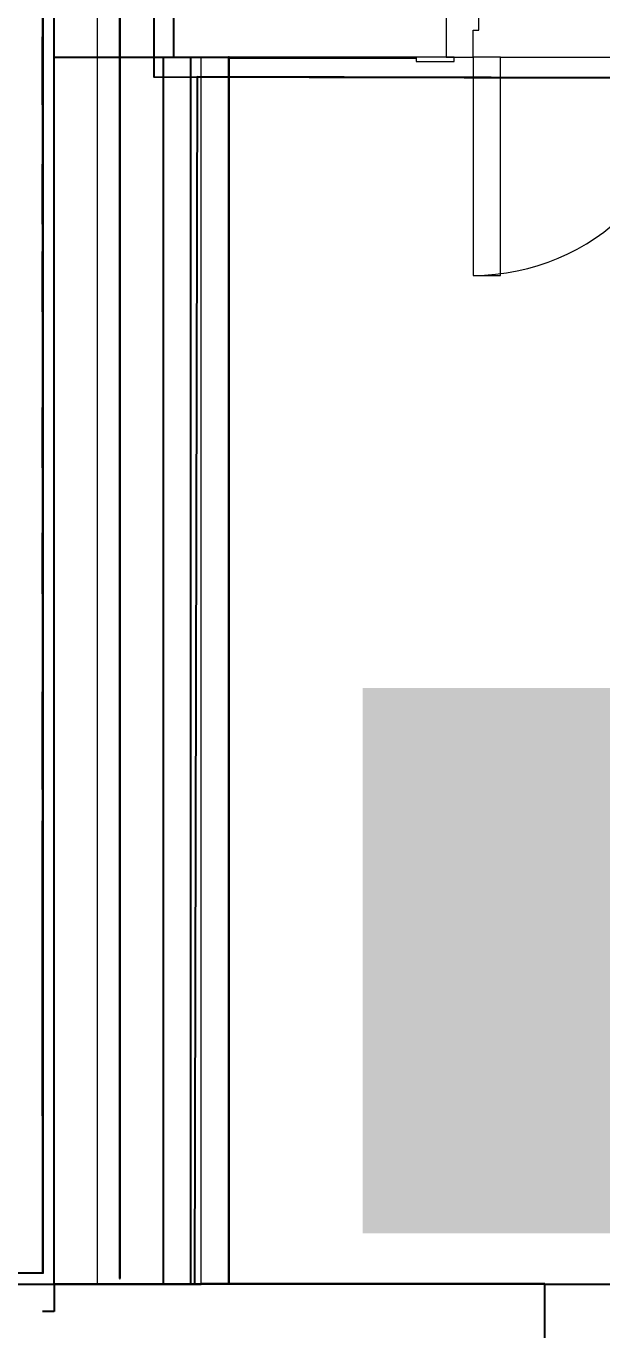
# Model space of a CAD drawing. Header units: millimetres. Extents: x 3914 to 443608, y -156176 to 78197.
# Drawn here: x 133336 to 134392, y -146046 to -143655 of the extents above; entities that cross this region are included whole.
import ezdxf

# ---------------------------------------------------------------- set-up
doc = ezdxf.new("R2010")
doc.units = ezdxf.units.MM
for name, color, linetype, lineweight in [('A-DOOR-1', 7, 'Continuous', 5), ('A-FLOR', 7, 'Continuous', 9), ('A-GENM-3', 7, 'Continuous', 5), ('Оси', 7, 'Continuous', 9)]:
    doc.layers.add(name, color=color, linetype=linetype, lineweight=lineweight)
doc.layers.add('A-DOOR-FRAM-1', color=7, linetype='Continuous', lineweight=5, true_color=0xc0c0c0)
doc.styles.add('СПДС', font='ГОСТ тип А.ttf', dxfattribs={"width": 0.9})

# ---------------------------------------------------------------- blocks, each defined once
blk = doc.blocks.new('Рисунок_горы - Рисунок_горы-31934381-Объем проектирования 1 этажа')
at = {"layer": 'A-GENM-3'}
for p, q in [((107109, 5509.4), (107109, 170.3)), ((107109, 1721.7), (107109, 2520.4)), ((107109, 2349.5), (107109, 2318.8)), ((107109, 1892.3), (107109, 1912.9)), ((107109, 1600.7), (107109, 1631.9)), ((107109, 1247.5), (107109, 1581.1)), ((107109, 1293.1), (107109, 1296.4)), ((107109, 950.1), (107109, 1139.3)), ((107109, 1139.3), (107109, 950.1)), ((107109, 1122.4), (107109, 1119.9)), ((107109, 1119.9), (107109, 756.7)), ((107109, 688.3), (107109, 1080.6)), ((107109, 988.4), (107109, 946.8)), ((107109, 928), (107109, 950.1)), ((107109, 950.1), (107109, 928)), ((107109, 800), (107109, 928)), ((107109, 928), (107109, 800)), ((107109, 756.7), (107109, 692.6)), ((107109, 692.6), (107109, 688.3))]:
    blk.add_line(p, q, dxfattribs=at)
for points in [[(107109, 2525.4), (107109, 2507.2), (107109, 2429.8), (107109, 2406.1)], [(107109, 2405.3), (107109, 2304), (107109, 2038.3), (107109, 1883.2)], [(107109, 2112.7), (107109, 2226), (107109, 2386), (107109, 2405.3)], [(107109, 2323.6), (107109, 2326.7), (107109, 2331), (107109, 2337.1)], [(107109, 2043.8), (107109, 2062.7), (107109, 2086.4), (107109, 2112.7)], [(107109, 1964.2), (107109, 1942.5), (107109, 1888.8), (107109, 1862.5)], [(107109, 1851.5), (107109, 1858.5), (107109, 1869.3), (107109, 1884.9)], [(107109, 1721.8), (107109, 1728.7), (107109, 1729.7), (107109, 1721.7)], [(107109, 1722), (107109, 1728.6), (107109, 1729.6), (107109, 1722)], [(107109, 1722), (107109, 1728.7), (107109, 1729.6), (107109, 1721.9)], [(107109, 1721.9), (107109, 1728.7), (107109, 1729.6), (107109, 1721.9)], [(107109, 1722.1), (107109, 1728.6), (107109, 1729.5), (107109, 1722.1)], [(107109, 1722.5), (107109, 1728.6), (107109, 1729.4), (107109, 1722.4)], [(107109, 1722.4), (107109, 1728.6), (107109, 1729.4), (107109, 1722.4)], [(107109, 1722.7), (107109, 1728.5), (107109, 1729.3), (107109, 1722.7)], [(107109, 1722.6), (107109, 1728.5), (107109, 1729.3), (107109, 1722.5)], [(107109, 1722.9), (107109, 1728.5), (107109, 1729.2), (107109, 1722.9)], [(107109, 1722.8), (107109, 1728.5), (107109, 1729.2), (107109, 1722.8)], [(107109, 1722.7), (107109, 1728.5), (107109, 1729.2), (107109, 1722.7)], [(107109, 1723.1), (107109, 1728.4), (107109, 1729.1), (107109, 1723.1)], [(107109, 1723), (107109, 1728.5), (107109, 1729.1), (107109, 1723)], [(107109, 1723.4), (107109, 1728.4), (107109, 1729), (107109, 1723.4)], [(107109, 1723.3), (107109, 1728.4), (107109, 1729), (107109, 1723.3)], [(107109, 1723.3), (107109, 1728.4), (107109, 1729), (107109, 1723.3)], [(107109, 1723.5), (107109, 1728.3), (107109, 1728.9), (107109, 1723.5)], [(107109, 1726.5), (107109, 1725.9), (107109, 1724.9), (107109, 1723.6)], [(107109, 1716.3), (107109, 1721.3), (107109, 1724.8), (107109, 1726.4)], [(107109, 1723.6), (107109, 1723.6), (107109, 1723.5), (107109, 1723.5)], [(107109, 1723.3), (107109, 1723.3), (107109, 1723.3), (107109, 1723.3)], [(107109, 1723.1), (107109, 1723.1), (107109, 1723.1), (107109, 1723.1)], [(107109, 1722.8), (107109, 1722.8), (107109, 1722.8), (107109, 1722.8)], [(107109, 1722.7), (107109, 1722.7), (107109, 1722.7), (107109, 1722.7)], [(107109, 1722.4), (107109, 1722.3), (107109, 1722.3), (107109, 1722.3)], [(107109, 1722.1), (107109, 1722.1), (107109, 1722.1), (107109, 1722.1)], [(107109, 1716.3), (107109, 1716.3), (107109, 1716.3), (107109, 1716.3)], [(107109, 1599.1), (107109, 1599.6), (107109, 1600.2), (107109, 1600.7)], [(107109, 1584.8), (107109, 1587.8), (107109, 1592.5), (107109, 1599.1)], [(107109, 1599.1), (107109, 1599.1), (107109, 1599.1), (107109, 1599.1)], [(107109, 1378.1), (107109, 1344.4), (107109, 1311.3), (107109, 1280.5)], [(107109, 1296.8), (107109, 1296.4), (107109, 1296), (107109, 1295.5)], [(107109, 1295.5), (107109, 1290.5), (107109, 1278.2), (107109, 1267.7)], [(107109, 1295.5), (107109, 1295.5), (107109, 1295.5), (107109, 1295.5)], [(107109, 1291.5), (107109, 1291.9), (107109, 1292.4), (107109, 1293.1)], [(107109, 1204.3), (107109, 1240.1), (107109, 1272.7), (107109, 1284.6)], [(107109, 1250.4), (107109, 1250.3), (107109, 1250.3), (107109, 1250.3)], [(107109, 1250.3), (107109, 1250.3), (107109, 1250.2), (107109, 1250.2)], [(107109, 1250.3), (107109, 1250.3), (107109, 1250.3), (107109, 1250.3)], [(107109, 1250.3), (107109, 1250.3), (107109, 1250.3), (107109, 1250.3)], [(107109, 1250.3), (107109, 1250.3), (107109, 1250.3), (107109, 1250.3)], [(107109, 1250.3), (107109, 1250.3), (107109, 1250.3), (107109, 1250.3)], [(107109, 1250.3), (107109, 1250.3), (107109, 1250.3), (107109, 1250.3)], [(107109, 1250.3), (107109, 1250.3), (107109, 1250.3), (107109, 1250.3)], [(107109, 1250.2), (107109, 1250.2), (107109, 1250.1), (107109, 1250.1)], [(107109, 1250.2), (107109, 1250.2), (107109, 1250.2), (107109, 1250.2)], [(107109, 1250.2), (107109, 1250.2), (107109, 1250.2), (107109, 1250.2)], [(107109, 1250.2), (107109, 1250.2), (107109, 1250.2), (107109, 1250.2)], [(107109, 1250.2), (107109, 1250.2), (107109, 1250.2), (107109, 1250.2)], [(107109, 1250.1), (107109, 1250.1), (107109, 1250), (107109, 1250)], [(107109, 1250.1), (107109, 1250.1), (107109, 1250.1), (107109, 1250.1)], [(107109, 1250.1), (107109, 1250.1), (107109, 1250.1), (107109, 1250.1)], [(107109, 1250.1), (107109, 1250.1), (107109, 1250.1), (107109, 1250.1)], [(107109, 1250.1), (107109, 1250.1), (107109, 1250.1), (107109, 1250.1)], [(107109, 1250.1), (107109, 1250.1), (107109, 1250.1), (107109, 1250.1)], [(107109, 1250.1), (107109, 1250.1), (107109, 1250.1), (107109, 1250.1)], [(107109, 1250.1), (107109, 1250.1), (107109, 1250.1), (107109, 1250.1)], [(107109, 1250), (107109, 1250), (107109, 1250), (107109, 1249.9)], [(107109, 1250), (107109, 1250), (107109, 1250), (107109, 1250)], [(107109, 1250), (107109, 1250), (107109, 1250), (107109, 1250)], [(107109, 1250), (107109, 1250), (107109, 1250), (107109, 1250)], [(107109, 1249.9), (107109, 1249.8), (107109, 1249.8), (107109, 1249.8)], [(107109, 1249.9), (107109, 1249.9), (107109, 1249.9), (107109, 1249.9)], [(107109, 1249.9), (107109, 1249.9), (107109, 1249.9), (107109, 1249.9)], [(107109, 1249.9), (107109, 1249.9), (107109, 1249.9), (107109, 1249.9)], [(107109, 1249.8), (107109, 1249.8), (107109, 1249.8), (107109, 1249.7)], [(107109, 1249.8), (107109, 1249.8), (107109, 1249.8), (107109, 1249.8)], [(107109, 1249.7), (107109, 1249.7), (107109, 1249.6), (107109, 1249.6)], [(107109, 1249.7), (107109, 1249.7), (107109, 1249.7), (107109, 1249.7)], [(107109, 1249.7), (107109, 1249.7), (107109, 1249.7), (107109, 1249.7)], [(107109, 1249.7), (107109, 1249.7), (107109, 1249.7), (107109, 1249.7)], [(107109, 1249.7), (107109, 1249.7), (107109, 1249.7), (107109, 1249.7)], [(107109, 1249.7), (107109, 1249.7), (107109, 1249.7), (107109, 1249.7)], [(107109, 1249.7), (107109, 1249.7), (107109, 1249.7), (107109, 1249.7)], [(107109, 1249.7), (107109, 1249.7), (107109, 1249.7), (107109, 1249.7)], [(107109, 1249.6), (107109, 1249.5), (107109, 1249.5), (107109, 1249.5)], [(107109, 1249.6), (107109, 1249.6), (107109, 1249.6), (107109, 1249.6)], [(107109, 1249.6), (107109, 1249.6), (107109, 1249.6), (107109, 1249.6)], [(107109, 1249.6), (107109, 1249.6), (107109, 1249.6), (107109, 1249.6)], [(107109, 1249.6), (107109, 1249.6), (107109, 1249.6), (107109, 1249.6)], [(107109, 1249.6), (107109, 1249.6), (107109, 1249.6), (107109, 1249.6)], [(107109, 1249.5), (107109, 1249.5), (107109, 1249.4), (107109, 1249.4)], [(107109, 1249.5), (107109, 1249.5), (107109, 1249.5), (107109, 1249.5)], [(107109, 1249.5), (107109, 1249.5), (107109, 1249.5), (107109, 1249.5)], [(107109, 1249.5), (107109, 1249.5), (107109, 1249.5), (107109, 1249.5)], [(107109, 1249.5), (107109, 1249.5), (107109, 1249.5), (107109, 1249.5)], [(107109, 1249.5), (107109, 1249.5), (107109, 1249.5), (107109, 1249.5)], [(107109, 1249.4), (107109, 1249.4), (107109, 1249.4), (107109, 1249.3)], [(107109, 1249.4), (107109, 1249.4), (107109, 1249.4), (107109, 1249.4)], [(107109, 1249.4), (107109, 1249.4), (107109, 1249.4), (107109, 1249.4)], [(107109, 1249.4), (107109, 1249.4), (107109, 1249.4), (107109, 1249.4)], [(107109, 1249.4), (107109, 1249.4), (107109, 1249.4), (107109, 1249.4)], [(107109, 1249.4), (107109, 1249.4), (107109, 1249.4), (107109, 1249.4)], [(107109, 1249.4), (107109, 1249.4), (107109, 1249.4), (107109, 1249.4)], [(107109, 1249.3), (107109, 1249.2), (107109, 1249.1), (107109, 1249.1)], [(107109, 1249.3), (107109, 1249.3), (107109, 1249.3), (107109, 1249.3)], [(107109, 1249.3), (107109, 1249.3), (107109, 1249.3), (107109, 1249.3)], [(107109, 1249.3), (107109, 1249.3), (107109, 1249.3), (107109, 1249.3)], [(107109, 1249.3), (107109, 1249.3), (107109, 1249.3), (107109, 1249.3)], [(107109, 1249.3), (107109, 1249.3), (107109, 1249.3), (107109, 1249.3)], [(107109, 1249.3), (107109, 1249.3), (107109, 1249.3), (107109, 1249.3)], [(107109, 1249.3), (107109, 1249.3), (107109, 1249.3), (107109, 1249.3)], [(107109, 1249.3), (107109, 1249.3), (107109, 1249.3), (107109, 1249.3)], [(107109, 1249.1), (107109, 1249), (107109, 1249), (107109, 1249)], [(107109, 1249.1), (107109, 1249.1), (107109, 1249.1), (107109, 1249.1)], [(107109, 1249.1), (107109, 1249.1), (107109, 1249.1), (107109, 1249.1)], [(107109, 1249), (107109, 1249), (107109, 1248.9), (107109, 1248.9)], [(107109, 1249), (107109, 1249), (107109, 1249), (107109, 1249)], [(107109, 1249), (107109, 1249), (107109, 1249), (107109, 1249)], [(107109, 1249), (107109, 1249), (107109, 1249), (107109, 1249)], [(107109, 1249), (107109, 1249), (107109, 1249), (107109, 1249)], [(107109, 1249), (107109, 1249), (107109, 1249), (107109, 1249)], [(107109, 1249), (107109, 1249), (107109, 1249), (107109, 1249)], [(107109, 1249), (107109, 1249), (107109, 1249), (107109, 1249)], [(107109, 1249), (107109, 1249), (107109, 1249), (107109, 1249)], [(107109, 1249), (107109, 1249), (107109, 1249), (107109, 1249)], [(107109, 1248.9), (107109, 1248.8), (107109, 1248.8), (107109, 1248.8)], [(107109, 1248.9), (107109, 1248.9), (107109, 1248.9), (107109, 1248.9)], [(107109, 1248.9), (107109, 1248.9), (107109, 1248.9), (107109, 1248.9)], [(107109, 1248.9), (107109, 1248.9), (107109, 1248.9), (107109, 1248.9)], [(107109, 1248.9), (107109, 1248.9), (107109, 1248.9), (107109, 1248.9)], [(107109, 1248.9), (107109, 1248.9), (107109, 1248.9), (107109, 1248.9)], [(107109, 1248.9), (107109, 1248.9), (107109, 1248.9), (107109, 1248.9)], [(107109, 1248.8), (107109, 1248.7), (107109, 1248.7), (107109, 1248.7)], [(107109, 1248.8), (107109, 1248.8), (107109, 1248.8), (107109, 1248.8)], [(107109, 1248.8), (107109, 1248.8), (107109, 1248.8), (107109, 1248.8)], [(107109, 1248.8), (107109, 1248.8), (107109, 1248.8), (107109, 1248.8)], [(107109, 1248.8), (107109, 1248.8), (107109, 1248.8), (107109, 1248.8)], [(107109, 1248.8), (107109, 1248.8), (107109, 1248.8), (107109, 1248.8)], [(107109, 1248.8), (107109, 1248.8), (107109, 1248.8), (107109, 1248.8)], [(107109, 1248.8), (107109, 1248.8), (107109, 1248.8), (107109, 1248.8)], [(107109, 1248.7), (107109, 1248.7), (107109, 1248.6), (107109, 1248.6)], [(107109, 1248.7), (107109, 1248.7), (107109, 1248.7), (107109, 1248.7)], [(107109, 1248.7), (107109, 1248.7), (107109, 1248.7), (107109, 1248.7)], [(107109, 1248.7), (107109, 1248.7), (107109, 1248.7), (107109, 1248.7)], [(107109, 1248.7), (107109, 1248.7), (107109, 1248.7), (107109, 1248.7)], [(107109, 1248.7), (107109, 1248.7), (107109, 1248.7), (107109, 1248.7)], [(107109, 1248.7), (107109, 1248.7), (107109, 1248.7), (107109, 1248.7)], [(107109, 1248.7), (107109, 1248.7), (107109, 1248.7), (107109, 1248.7)], [(107109, 1248.7), (107109, 1248.7), (107109, 1248.7), (107109, 1248.7)], [(107109, 1248.6), (107109, 1248.6), (107109, 1248.6), (107109, 1248.5)], [(107109, 1248.6), (107109, 1248.6), (107109, 1248.6), (107109, 1248.6)], [(107109, 1248.6), (107109, 1248.6), (107109, 1248.6), (107109, 1248.6)], [(107109, 1248.6), (107109, 1248.6), (107109, 1248.6), (107109, 1248.6)], [(107109, 1248.6), (107109, 1248.6), (107109, 1248.6), (107109, 1248.6)], [(107109, 1248.6), (107109, 1248.6), (107109, 1248.6), (107109, 1248.6)], [(107109, 1248.5), (107109, 1248.5), (107109, 1248.5), (107109, 1248.5)], [(107109, 1248.5), (107109, 1248.5), (107109, 1248.5), (107109, 1248.5)], [(107109, 1248.5), (107109, 1248.5), (107109, 1248.5), (107109, 1248.5)], [(107109, 1248.5), (107109, 1248.5), (107109, 1248.5), (107109, 1248.5)], [(107109, 1248.5), (107109, 1248.5), (107109, 1248.5), (107109, 1248.5)], [(107109, 1248.5), (107109, 1248.5), (107109, 1248.5), (107109, 1248.5)], [(107109, 1248.5), (107109, 1248.5), (107109, 1248.5), (107109, 1248.5)], [(107109, 1248.5), (107109, 1248.5), (107109, 1248.5), (107109, 1248.5)], [(107109, 1248.5), (107109, 1248.5), (107109, 1248.5), (107109, 1248.5)], [(107109, 1248.5), (107109, 1248.5), (107109, 1248.5), (107109, 1248.5)], [(107109, 1248.5), (107109, 1248.5), (107109, 1248.5), (107109, 1248.5)], [(107109, 1248.5), (107109, 1248.5), (107109, 1248.4), (107109, 1248.4)], [(107109, 1248.4), (107109, 1248.4), (107109, 1248.4), (107109, 1248.4)], [(107109, 1248.4), (107109, 1248.4), (107109, 1248.4), (107109, 1248.4)], [(107109, 1248.4), (107109, 1248.4), (107109, 1248.4), (107109, 1248.4)], [(107109, 1248.4), (107109, 1248.4), (107109, 1248.4), (107109, 1248.4)], [(107109, 1248.4), (107109, 1248.4), (107109, 1248.4), (107109, 1248.4)], [(107109, 1248.4), (107109, 1248.4), (107109, 1248.4), (107109, 1248.4)], [(107109, 1248.4), (107109, 1248.4), (107109, 1248.4), (107109, 1248.4)], [(107109, 1248.4), (107109, 1248.4), (107109, 1248.4), (107109, 1248.4)], [(107109, 1248.4), (107109, 1248.4), (107109, 1248.4), (107109, 1248.4)], [(107109, 1248.4), (107109, 1248.4), (107109, 1248.4), (107109, 1248.4)], [(107109, 1248.4), (107109, 1248.4), (107109, 1248.4), (107109, 1248.4)], [(107109, 1248.4), (107109, 1248.4), (107109, 1248.4), (107109, 1248.4)], [(107109, 1248.4), (107109, 1248.4), (107109, 1248.4), (107109, 1248.4)], [(107109, 1248.4), (107109, 1248.3), (107109, 1248.3), (107109, 1248.3)], [(107109, 1248.3), (107109, 1248.3), (107109, 1248.3), (107109, 1248.3)], [(107109, 1248.3), (107109, 1248.3), (107109, 1248.3), (107109, 1248.3)], [(107109, 1248.3), (107109, 1248.3), (107109, 1248.3), (107109, 1248.3)], [(107109, 1248.3), (107109, 1248.3), (107109, 1248.3), (107109, 1248.3)], [(107109, 1248.3), (107109, 1248.3), (107109, 1248.3), (107109, 1248.3)], [(107109, 1248.3), (107109, 1248.3), (107109, 1248.3), (107109, 1248.3)], [(107109, 1248.3), (107109, 1248.3), (107109, 1248.3), (107109, 1248.3)], [(107109, 1248.3), (107109, 1248.3), (107109, 1248.3), (107109, 1248.3)], [(107109, 1248.3), (107109, 1248.3), (107109, 1248.3), (107109, 1248.3)], [(107109, 1248.3), (107109, 1248.3), (107109, 1248.3), (107109, 1248.3)], [(107109, 1248.3), (107109, 1248.3), (107109, 1248.3), (107109, 1248.3)], [(107109, 1248.3), (107109, 1248.3), (107109, 1248.3), (107109, 1248.3)], [(107109, 1248.3), (107109, 1248.3), (107109, 1248.3), (107109, 1248.2)], [(107109, 1248.2), (107109, 1248.2), (107109, 1248.2), (107109, 1248.2)], [(107109, 1248.2), (107109, 1248.2), (107109, 1248.2), (107109, 1248.2)], [(107109, 1248.2), (107109, 1248.2), (107109, 1248.2), (107109, 1248.2)], [(107109, 1248.2), (107109, 1248.2), (107109, 1248.2), (107109, 1248.2)], [(107109, 1248.2), (107109, 1248.2), (107109, 1248.2), (107109, 1248.2)], [(107109, 1248.2), (107109, 1248.2), (107109, 1248.2), (107109, 1248.2)], [(107109, 1248.2), (107109, 1248.2), (107109, 1248.2), (107109, 1248.2)], [(107109, 1248.2), (107109, 1248.2), (107109, 1248.2), (107109, 1248.2)], [(107109, 1248.2), (107109, 1248.2), (107109, 1248.2), (107109, 1248.2)], [(107109, 1248.2), (107109, 1248.1), (107109, 1248.1), (107109, 1248)], [(107109, 1248), (107109, 1248), (107109, 1248), (107109, 1248)], [(107109, 1248), (107109, 1248), (107109, 1248), (107109, 1248)], [(107109, 1248), (107109, 1248), (107109, 1248), (107109, 1248)], [(107109, 1248), (107109, 1248), (107109, 1248), (107109, 1248)], [(107109, 1248), (107109, 1248), (107109, 1248), (107109, 1248)], [(107109, 1248), (107109, 1248), (107109, 1248), (107109, 1248)], [(107109, 1248), (107109, 1248), (107109, 1248), (107109, 1248)], [(107109, 1248), (107109, 1247.9), (107109, 1247.9), (107109, 1247.9)], [(107109, 1247.9), (107109, 1247.9), (107109, 1247.9), (107109, 1247.9)], [(107109, 1247.9), (107109, 1247.9), (107109, 1247.9), (107109, 1247.9)], [(107109, 1247.9), (107109, 1247.9), (107109, 1247.9), (107109, 1247.9)], [(107109, 1247.9), (107109, 1247.9), (107109, 1247.9), (107109, 1247.9)], [(107109, 1247.9), (107109, 1247.9), (107109, 1247.9), (107109, 1247.9)], [(107109, 1247.9), (107109, 1247.8), (107109, 1247.8), (107109, 1247.8)], [(107109, 1247.8), (107109, 1247.8), (107109, 1247.8), (107109, 1247.8)], [(107109, 1247.8), (107109, 1247.8), (107109, 1247.8), (107109, 1247.8)], [(107109, 1247.8), (107109, 1247.8), (107109, 1247.8), (107109, 1247.8)], [(107109, 1247.8), (107109, 1247.8), (107109, 1247.8), (107109, 1247.8)], [(107109, 1247.8), (107109, 1247.8), (107109, 1247.8), (107109, 1247.8)], [(107109, 1247.8), (107109, 1247.8), (107109, 1247.8), (107109, 1247.8)], [(107109, 1247.8), (107109, 1247.8), (107109, 1247.8), (107109, 1247.8)], [(107109, 1247.8), (107109, 1247.7), (107109, 1247.7), (107109, 1247.7)], [(107109, 1247.7), (107109, 1247.7), (107109, 1247.7), (107109, 1247.7)], [(107109, 1247.7), (107109, 1247.7), (107109, 1247.7), (107109, 1247.7)], [(107109, 1247.7), (107109, 1247.7), (107109, 1247.7), (107109, 1247.7)], [(107109, 1247.7), (107109, 1247.7), (107109, 1247.6), (107109, 1247.6)], [(107109, 1247.6), (107109, 1247.6), (107109, 1247.6), (107109, 1247.6)], [(107109, 1247.6), (107109, 1247.6), (107109, 1247.6), (107109, 1247.6)], [(107109, 1247.6), (107109, 1247.6), (107109, 1247.6), (107109, 1247.6)], [(107109, 1247.6), (107109, 1247.6), (107109, 1247.6), (107109, 1247.6)], [(107109, 1247.6), (107109, 1247.6), (107109, 1247.6), (107109, 1247.6)], [(107109, 1247.6), (107109, 1247.6), (107109, 1247.6), (107109, 1247.6)], [(107109, 1247.6), (107109, 1247.6), (107109, 1247.6), (107109, 1247.6)], [(107109, 1247.6), (107109, 1247.6), (107109, 1247.6), (107109, 1247.6)], [(107109, 1247.6), (107109, 1247.6), (107109, 1247.6), (107109, 1247.6)], [(107109, 1247.6), (107109, 1247.6), (107109, 1247.5), (107109, 1247.5)], [(107109, 1204.2), (107109, 1204.2), (107109, 1204.2), (107109, 1204.3)], [(107109, 1086.2), (107109, 1105.3), (107109, 1157.5), (107109, 1204.2)], [(107109, 1150.9), (107109, 1139), (107109, 1112.9), (107109, 1089.8)], [(107109, 1141.3), (107109, 1141.5), (107109, 1141.7), (107109, 1141.9)], [(107109, 1139.6), (107109, 1140.2), (107109, 1141.1), (107109, 1141.9)], [(107109, 949.5), (107109, 970.9), (107109, 1112.8), (107109, 1134.2)], [(107109, 1117.4), (107109, 1118.1), (107109, 1119.6), (107109, 1122.4)], [(107109, 1120.4), (107109, 1119.6), (107109, 1118.7), (107109, 1117.9)], [(107109, 1086.1), (107109, 1086.2), (107109, 1086.2), (107109, 1086.2)], [(107109, 1086.1), (107109, 1086.1), (107109, 1086.1), (107109, 1086.1)], [(107109, 1086), (107109, 1086), (107109, 1086.1), (107109, 1086.1)], [(107109, 1085.5), (107109, 1085.7), (107109, 1085.9), (107109, 1086)], [(107109, 1085.5), (107109, 1085.5), (107109, 1085.5), (107109, 1085.5)], [(107109, 1085.4), (107109, 1085.4), (107109, 1085.5), (107109, 1085.5)], [(107109, 1085.3), (107109, 1085.3), (107109, 1085.4), (107109, 1085.4)], [(107109, 1085.2), (107109, 1085.2), (107109, 1085.3), (107109, 1085.3)], [(107109, 1085.1), (107109, 1085.1), (107109, 1085.2), (107109, 1085.2)], [(107109, 1085.1), (107109, 1085.1), (107109, 1085.1), (107109, 1085.1)], [(107109, 1085), (107109, 1085.1), (107109, 1085.1), (107109, 1085.1)], [(107109, 1085), (107109, 1085), (107109, 1085), (107109, 1085)], [(107109, 1084.9), (107109, 1085), (107109, 1085), (107109, 1085)], [(107109, 1084.9), (107109, 1084.9), (107109, 1084.9), (107109, 1084.9)], [(107109, 1084.9), (107109, 1084.9), (107109, 1084.9), (107109, 1084.9)], [(107109, 1084.8), (107109, 1084.8), (107109, 1084.9), (107109, 1084.9)], [(107109, 1084.8), (107109, 1084.8), (107109, 1084.8), (107109, 1084.8)], [(107109, 1084.7), (107109, 1084.8), (107109, 1084.8), (107109, 1084.8)], [(107109, 1084.7), (107109, 1084.7), (107109, 1084.7), (107109, 1084.7)], [(107109, 1084.7), (107109, 1084.7), (107109, 1084.7), (107109, 1084.7)], [(107109, 1084.6), (107109, 1084.6), (107109, 1084.7), (107109, 1084.7)], [(107109, 1084.6), (107109, 1084.6), (107109, 1084.6), (107109, 1084.6)], [(107109, 1084.6), (107109, 1084.6), (107109, 1084.6), (107109, 1084.6)], [(107109, 1084.5), (107109, 1084.5), (107109, 1084.5), (107109, 1084.6)], [(107109, 1084.5), (107109, 1084.5), (107109, 1084.5), (107109, 1084.5)], [(107109, 1084.5), (107109, 1084.5), (107109, 1084.5), (107109, 1084.5)], [(107109, 1084.4), (107109, 1084.4), (107109, 1084.4), (107109, 1084.5)], [(107109, 1084.3), (107109, 1084.4), (107109, 1084.4), (107109, 1084.4)], [(107109, 1084.3), (107109, 1075.8), (107109, 1065.4), (107109, 1052.7)], [(107109, 1084.3), (107109, 1084.3), (107109, 1084.3), (107109, 1084.3)], [(107109, 1084.2), (107109, 1084.2), (107109, 1084.2), (107109, 1084.3)], [(107109, 1084.1), (107109, 1084.1), (107109, 1084.2), (107109, 1084.2)], [(107109, 1084.1), (107109, 1084.1), (107109, 1084.1), (107109, 1084.1)], [(107109, 1084.1), (107109, 1084.1), (107109, 1084.1), (107109, 1084.1)], [(107109, 1084), (107109, 1084), (107109, 1084), (107109, 1084.1)], [(107109, 1084), (107109, 1084), (107109, 1084), (107109, 1084)], [(107109, 1083.9), (107109, 1084), (107109, 1084), (107109, 1084)], [(107109, 1083.9), (107109, 1083.9), (107109, 1083.9), (107109, 1083.9)], [(107109, 1083.9), (107109, 1083.9), (107109, 1083.9), (107109, 1083.9)], [(107109, 1083.8), (107109, 1083.9), (107109, 1083.9), (107109, 1083.9)], [(107109, 1083.8), (107109, 1083.8), (107109, 1083.8), (107109, 1083.8)], [(107109, 1083.8), (107109, 1083.8), (107109, 1083.8), (107109, 1083.8)], [(107109, 1083.8), (107109, 1083.8), (107109, 1083.8), (107109, 1083.8)], [(107109, 1083.7), (107109, 1083.7), (107109, 1083.7), (107109, 1083.8)], [(107109, 1083.7), (107109, 1083.7), (107109, 1083.7), (107109, 1083.7)], [(107109, 1083.6), (107109, 1083.7), (107109, 1083.7), (107109, 1083.7)], [(107109, 1083.5), (107109, 1083.6), (107109, 1083.6), (107109, 1083.6)], [(107109, 1083.5), (107109, 1083.5), (107109, 1083.5), (107109, 1083.5)], [(107109, 1083.2), (107109, 1083.3), (107109, 1083.4), (107109, 1083.5)], [(107109, 1083.2), (107109, 1083.2), (107109, 1083.2), (107109, 1083.2)], [(107109, 1083.1), (107109, 1083.1), (107109, 1083.1), (107109, 1083.2)], [(107109, 1083), (107109, 1083), (107109, 1083.1), (107109, 1083.1)], [(107109, 1082.4), (107109, 1082.6), (107109, 1082.8), (107109, 1083)], [(107109, 1082.2), (107109, 1082.3), (107109, 1082.3), (107109, 1082.4)], [(107109, 1081.9), (107109, 1082), (107109, 1082.1), (107109, 1082.2)], [(107109, 1081.9), (107109, 1081.9), (107109, 1081.9), (107109, 1081.9)], [(107109, 1081.8), (107109, 1081.8), (107109, 1081.9), (107109, 1081.9)], [(107109, 1081.8), (107109, 1081.8), (107109, 1081.8), (107109, 1081.8)], [(107109, 1081.5), (107109, 1081.6), (107109, 1081.7), (107109, 1081.8)], [(107109, 1081.4), (107109, 1081.5), (107109, 1081.5), (107109, 1081.5)], [(107109, 1081.4), (107109, 1081.4), (107109, 1081.4), (107109, 1081.4)], [(107109, 1081.4), (107109, 1081.4), (107109, 1081.4), (107109, 1081.4)], [(107109, 1081.3), (107109, 1081.3), (107109, 1081.4), (107109, 1081.4)], [(107109, 1081.1), (107109, 1081.2), (107109, 1081.3), (107109, 1081.3)], [(107109, 1080.9), (107109, 1081), (107109, 1081), (107109, 1081.1)], [(107109, 1080.9), (107109, 1080.9), (107109, 1080.9), (107109, 1080.9)], [(107109, 1080.7), (107109, 1080.8), (107109, 1080.8), (107109, 1080.9)], [(107109, 1080.6), (107109, 1080.7), (107109, 1080.7), (107109, 1080.7)], [(107109, 1080.6), (107109, 1080.6), (107109, 1080.6), (107109, 1080.6)], [(107109, 1052.7), (107109, 1035.5), (107109, 1014.2), (107109, 988.4)], [(107109, 800), (107109, 789.3), (107109, 658.8), (107109, 644.1)], [(107109, 792), (107109, 795.1), (107109, 797.8), (107109, 800)], [(107109, 170), (107109, 231.7), (107109, 577.9), (107109, 644.1)]]:
    blk.add_open_spline(points, degree=3, dxfattribs=at)
for points, knots in [([(107109, 2444.2), (107109, 2444.2), (107109, 2462.1), (107109, 2503.1), (107109, 2519)], [0.7142857, 0.7142857, 0.7142857, 0.7142857, 0.7142857, 0.9395401, 0.9395401, 0.9395401, 0.9395401]), ([(107109, 2510.3), (107109, 2510.3), (107109, 2483), (107109, 2428.7), (107109, 2405.3)], [0.798561151, 0.798561151, 0.798561151, 0.798561151, 0.798561161, 0.805755396, 0.805755396, 0.805755396, 0.805755396]), ([(107109, 2337.1), (107109, 2337.1), (107109, 2349.8), (107109, 2431.6), (107109, 2444.2)], [0.5714286, 0.5714286, 0.5714286, 0.5714286, 0.5714286, 0.7142857, 0.7142857, 0.7142857, 0.7142857]), ([(107109, 2406.1), (107109, 2406.1), (107109, 2384.7), (107109, 2362.5), (107109, 2351.9)], [0.1428571, 0.1428571, 0.1428571, 0.1428571, 0.1428572, 0.2747178, 0.2747178, 0.2747178, 0.2747178]), ([(107109, 2405.3), (107109, 2405.3), (107109, 2381.5), (107109, 2144.3), (107109, 2043.8)], [0.805755396, 0.805755396, 0.805755396, 0.805755396, 0.805755406, 0.811968093, 0.811968093, 0.811968093, 0.811968093]), ([(107109, 1912.9), (107109, 1912.9), (107109, 1923.9), (107109, 1935.8), (107109, 1945.4)], [0.75, 0.75, 0.75, 0.75, 0.75, 0.8537105, 0.8537105, 0.8537105, 0.8537105]), ([(107109, 1884.9), (107109, 1884.9), (107109, 1885.4), (107109, 1885.8), (107109, 1886.2)], [0.5, 0.5, 0.5, 0.5, 0.50000001, 0.50706278, 0.50706278, 0.50706278, 0.50706278]), ([(107109, 1883.2), (107109, 1883.2), (107109, 1772), (107109, 1712.3), (107109, 1580.9)], [0.05882353, 0.05882353, 0.05882353, 0.05882353, 0.05882354, 0.11764706, 0.11764706, 0.11764706, 0.11764706]), ([(107109, 1862.5), (107109, 1862.5), (107109, 1861.9), (107109, 1861.5), (107109, 1861)], [0.125, 0.125, 0.125, 0.125, 0.12500001, 0.130504655, 0.130504655, 0.130504655, 0.130504655]), ([(107109, 1684.9), (107109, 1684.9), (107109, 1697.8), (107109, 1708.8), (107109, 1716.3)], [0.76119403, 0.76119403, 0.76119403, 0.76119403, 0.76119404, 0.767121005, 0.767121005, 0.767121005, 0.767121005]), ([(107109, 1640.8), (107109, 1640.8), (107109, 1660.5), (107109, 1675.7), (107109, 1684.9)], [0.74626866, 0.74626866, 0.74626866, 0.74626866, 0.74626867, 0.76119403, 0.76119403, 0.76119403, 0.76119403]), ([(107109, 1631.9), (107109, 1631.9), (107109, 1634.7), (107109, 1638.3), (107109, 1640.8)], [0.73134328, 0.73134328, 0.73134328, 0.73134328, 0.73134329, 0.74626866, 0.74626866, 0.74626866, 0.74626866]), ([(107109, 1580.9), (107109, 1580.9), (107109, 1528.6), (107109, 1484.2), (107109, 1440.4)], [0.11764706, 0.11764706, 0.11764706, 0.11764706, 0.11764707, 0.17647059, 0.17647059, 0.17647059, 0.17647059]), ([(107109, 1440.4), (107109, 1440.4), (107109, 1388), (107109, 1350.4), (107109, 1277.3)], [0.17647059, 0.17647059, 0.17647059, 0.17647059, 0.1764706, 0.23529412, 0.23529412, 0.23529412, 0.23529412]), ([(107109, 1280.5), (107109, 1280.5), (107109, 1311.3), (107109, 1344.4), (107109, 1378.1)], [0.52941176, 0.52941176, 0.52941176, 0.52941176, 0.52941177, 0.55016053, 0.55016053, 0.55016053, 0.55016053]), ([(107109, 1296.4), (107109, 1296.4), (107109, 1296.6), (107109, 1296.8), (107109, 1296.9)], [0.6567164179, 0.6567164179, 0.6567164179, 0.6567164179, 0.6567164279, 0.6571891887, 0.6571891887, 0.6571891887, 0.6571891887]), ([(107109, 1284.6), (107109, 1284.6), (107109, 1286.9), (107109, 1288.1), (107109, 1288.9)], [0.626865672, 0.626865672, 0.626865672, 0.626865672, 0.626865682, 0.631675383, 0.631675383, 0.631675383, 0.631675383]), ([(107109, 1141.9), (107109, 1141.9), (107109, 1191.5), (107109, 1233.3), (107109, 1280.5)], [0.47058824, 0.47058824, 0.47058824, 0.47058824, 0.47058825, 0.52941176, 0.52941176, 0.52941176, 0.52941176]), ([(107109, 1280.5), (107109, 1280.5), (107109, 1233.3), (107109, 1191.5), (107109, 1141.9)], [0.856115108, 0.856115108, 0.856115108, 0.856115108, 0.856115118, 0.863309353, 0.863309353, 0.863309353, 0.863309353]), ([(107109, 1277.3), (107109, 1277.3), (107109, 1224.5), (107109, 1174), (107109, 1122.4)], [0.23529412, 0.23529412, 0.23529412, 0.23529412, 0.23529413, 0.29411765, 0.29411765, 0.29411765, 0.29411765]), ([(107109, 1267.7), (107109, 1267.7), (107109, 1262.2), (107109, 1255), (107109, 1250.4)], [0.67164179, 0.67164179, 0.67164179, 0.67164179, 0.6716418, 0.68368998, 0.68368998, 0.68368998, 0.68368998]), ([(107109, 1136.5), (107109, 1136.5), (107109, 1144.2), (107109, 1149.5), (107109, 1152.9)], [0.4, 0.4, 0.4, 0.4, 0.40000001, 0.42984539, 0.42984539, 0.42984539, 0.42984539]), ([(107109, 1141.9), (107109, 1141.9), (107109, 1136.4), (107109, 1133.6), (107109, 1127.2)], [0.52238806, 0.52238806, 0.52238806, 0.52238806, 0.52238807, 0.53731343, 0.53731343, 0.53731343, 0.53731343]), ([(107109, 1141.9), (107109, 1141.9), (107109, 1141), (107109, 1139.9), (107109, 1139.4)], [0.863309353, 0.863309353, 0.863309353, 0.863309353, 0.863309363, 0.869851372, 0.869851372, 0.869851372, 0.869851372]), ([(107109, 1127.2), (107109, 1127.2), (107109, 1128.3), (107109, 1129.3), (107109, 1130.3)], [0.41176471, 0.41176471, 0.41176471, 0.41176471, 0.41176472, 0.42207081, 0.42207081, 0.42207081, 0.42207081]), ([(107109, 1127.2), (107109, 1127.2), (107109, 1125.1), (107109, 1123.2), (107109, 1121.9)], [0.53731343, 0.53731343, 0.53731343, 0.53731343, 0.53731344, 0.54781179, 0.54781179, 0.54781179, 0.54781179]), ([(107109, 1122.4), (107109, 1122.4), (107109, 1120.8), (107109, 1119.6), (107109, 1118.7)], [0.294117647, 0.294117647, 0.294117647, 0.294117647, 0.294117657, 0.303963262, 0.303963262, 0.303963262, 0.303963262]), ([(107109, 644.1), (107109, 644.1), (107109, 658.8), (107109, 789.3), (107109, 800)], [0.44776119, 0.44776119, 0.44776119, 0.44776119, 0.4477612, 0.46268657, 0.46268657, 0.46268657, 0.46268657]), ([(107109, 800), (107109, 800), (107109, 797.8), (107109, 795.1), (107109, 792)], [0.8920863309, 0.8920863309, 0.8920863309, 0.8920863309, 0.8920863409, 0.8929568714, 0.8929568714, 0.8929568714, 0.8929568714]), ([(107109, 644.1), (107109, 644.1), (107109, 577.9), (107109, 231.8), (107109, 170)], [0.05555556, 0.05555556, 0.05555556, 0.05555556, 0.05555557, 0.10826211, 0.10826211, 0.10826211, 0.10826211])]:
    blk.add_open_spline(points, degree=3, knots=knots, dxfattribs=at)
blk = doc.blocks.new('110_Дверь_СКБ_2Ст - Д-2а_п_ Из коридора на лестницу-32239107-Объем проектирования 1 этажа')
at = {"layer": 'A-DOOR-1'}
for p, q in [((-637.5, 940), (-637.5, 40)), ((-587.5, 940), (-637.5, 940)), ((-587.5, 40), (-587.5, 940)), ((662.5, 440), (612.5, 440)), ((612.5, 440), (612.5, 40)), ((662.5, 40), (662.5, 440)), ((-637.5, 40), (-587.5, 40)), ((612.5, 40), (662.5, 40))]:
    blk.add_line(p, q, dxfattribs=at)
for centre, radius, start, end in [((-637.5, 40), 900, 0, 90), ((662.5, 40), 400, 90, 180)]:
    blk.add_arc(centre, radius, start, end, dxfattribs=at)
at = {"layer": 'A-DOOR-FRAM-1'}
for p, q in [((-672.5, 48), (-742.5, 48)), ((-742.5, 48), (-742.5, 40)), ((-672.5, 40), (-672.5, 48)), ((767.5, 48), (697.5, 48)), ((697.5, 48), (697.5, 40)), ((767.5, 40), (767.5, 48)), ((-742.5, 40), (-672.5, 40)), ((-637.5, 40), (-687.5, 40)), ((-687.5, 40), (-687.5, -40)), ((-637.5, -10), (-637.5, 40)), ((662.5, 40), (662.5, -10)), ((712.5, 40), (662.5, 40)), ((697.5, 40), (767.5, 40)), ((712.5, -40), (712.5, 40)), ((-627.5, -10), (-637.5, -10)), ((-627.5, -40), (-627.5, -10)), ((662.5, -10), (652.5, -10)), ((652.5, -10), (652.5, -40)), ((-672.5, -40), (-742.5, -40)), ((-742.5, -40), (-742.5, -48)), ((-672.5, -39), (-687.5, -39)), ((-687.5, -39), (-687.5, -40)), ((-687.5, -40), (-627.5, -40)), ((-687.5, -40), (-672.5, -40)), ((-672.5, -40), (-672.5, -39)), ((-672.5, -48), (-672.5, -40)), ((652.5, -40), (712.5, -40)), ((712.5, -39), (697.5, -39)), ((697.5, -39), (697.5, -40)), ((697.5, -40), (712.5, -40)), ((767.5, -40), (697.5, -40)), ((697.5, -40), (697.5, -48)), ((712.5, -40), (712.5, -39)), ((767.5, -48), (767.5, -40)), ((-742.5, -48), (-672.5, -48)), ((697.5, -48), (767.5, -48))]:
    blk.add_line(p, q, dxfattribs=at)

msp = doc.modelspace()

# ---------------------------------------------------------------- linework, layer by layer
for p, q in [((133387, -145962.7), (133387, -135512.7)), ((133607, -143712.7), (133607, -135512.7)), ((133507, -135722.7), (133507, -145952.2)), ((133508, -145952.2), (133508, -135722.7)), ((133366, -143544.6), (133366, -143799.9)), ((133367, -143673.6), (133366, -143673.6)), ((133367, -143674.2), (133366, -143674.2)), ((133366, -143675.1), (133367, -143675.1)), ((133387, -143712.7), (133707, -143712.7)), ((133587, -143712.7), (133587, -145962.7)), ((133637, -143712.7), (133637, -145962.7)), ((133708, -143712.7), (133707, -143712.7)), ((133707, -143712.7), (133707, -145961.7)), ((133708, -143712.7), (134051, -143712.7)), ((133708, -145961.7), (133708, -143713.7)), ((133708, -143713.7), (134051, -143713.7)), ((133366, -143799.9), (133367, -143799.9)), ((133367, -143800), (133366, -143800)), ((133366, -143800), (133366, -144014.4)), ((133367, -143908.4), (133366, -143908.4)), ((133367, -143945.8), (133366, -143945.8)), ((133366, -143947.1), (133367, -143947.1)), ((133366, -144014.4), (133367, -144014.4)), ((133367, -144014.9), (133366, -144014.9)), ((133366, -144014.9), (133366, -144421.6)), ((133366, -144018.3), (133367, -144018.3)), ((133367, -144068.5), (133366, -144068.5)), ((133366, -144153.5), (133367, -144153.5)), ((133366, -144154.4), (133367, -144154.4)), ((133366, -144178.4), (133367, -144178.4)), ((133367, -144355), (133366, -144355)), ((133366, -144360.6), (133367, -144360.6)), ((133367, -144360.6), (133366, -144360.6)), ((133366, -144421.6), (133367, -144421.6)), ((133367, -144423.3), (133366, -144423.3)), ((133366, -144423.3), (133366, -145941.7)), ((133366, -144464.9), (133367, -144464.9)), ((133367, -144586.9), (133366, -144586.9)), ((133366, -144609.8), (133367, -144609.8)), ((133366, -144611.7), (133367, -144611.7)), ((133366, -144696.8), (133367, -144696.8)), ((133367, -144876.5), (133366, -144876.5)), ((133366, -144945.3), (133367, -144945.3)), ((133367, -144947.4), (133366, -144947.4)), ((133367, -145048.9), (133366, -145048.9)), ((133366, -145051), (133367, -145051)), ((133366, -145054), (133367, -145054)), ((133367, -145112), (133366, -145112)), ((133366, -145113.1), (133367, -145113.1)), ((133367, -145653.6), (133366, -145653.6)), ((132487, -145941.7), (133366, -145941.7)), ((133366, -145941.7), (133367, -145941.7)), ((133507, -145952.2), (133508, -145952.2)), ((132267, -145962.7), (133387, -145962.7)), ((133387, -145962.7), (133587, -145962.7)), ((133587, -145962.7), (133387, -145962.7)), ((133387, -145962.7), (133387, -146012.7)), ((133657, -145962.7), (133587, -145962.7)), ((133587, -145962.7), (133637, -145962.7)), ((133637, -145962.7), (133657, -145962.7)), ((133707, -145961.7), (133657, -145961.7)), ((133657, -145961.7), (133657, -145962.7)), ((134287, -145962.7), (133657, -145962.7)), ((134287, -145961.7), (133708, -145961.7)), ((134287, -145962.7), (134287, -145961.7)), ((134287, -145962.7), (135737, -145962.7)), ((134287, -146082.7), (134287, -145962.7)), ((133367, -146012.7), (133366, -146012.7)), ((133387, -146012.7), (133367, -146012.7))]:
    msp.add_line(p, q)
at = {"flags": 128}
msp.add_lwpolyline([(135847.8, -143753.6), (135866.3, -135855.6), (133588.3, -135850.3), (133569.8, -143748.3)], close=True, dxfattribs=at)
msp.add_lwpolyline([(133644.3, -146078.4), (135803.3, -146083.4), (135806, -143753.5), (133649.8, -143748.4), (133644.6, -145962.7)], dxfattribs=at)
for points, knots in [([(133366, -143674.2), (133366, -143674.1), (133366, -143672.6), (133366, -143676.2), (133366, -143703.6), (133366, -143744), (133366, -143782.9), (133366, -143793.6), (133366, -143799.9)], [-2.0072799, -2.0072799, -2.0072799, -2.0072799, -2.0039584, -1.9323773, -1.8376503, -1.718064, -1.6016202, -1.482747, -1.482747, -1.482747, -1.482747]), ([(133366, -143800), (133366, -143794.2), (133366, -143783.3), (133366, -143745.1), (133366, -143704.7), (133366, -143677.4), (133366, -143673.9), (133366, -143675.1)], [-0.5739219, -0.5739219, -0.5739219, -0.5739219, -0.4618702, -0.3454264, -0.2258401, -0.1311132, -0.0608681, -0.0608681, -0.0608681, -0.0608681]), ([(133366, -143945.8), (133366, -143943), (133366, -143937.3), (133366, -143929.2), (133366, -143922.7), (133366, -143914.8), (133366, -143909.8), (133366, -143907.2), (133366, -143913.9), (133366, -143934.9), (133366, -143976), (133366, -144001.6), (133366, -144016.9), (133366, -144016.9), (133366, -144018.2), (133366, -144018.3), (133366, -144018.3)], [-1.314053, -1.314053, -1.314053, -1.314053, -1.257396, -1.183774, -1.104802, -1.027747, -0.955254, -0.896935, -0.833013, -0.751105, -0.652602, -0.534539, -0.451116, -0.365944, -0.289006, -0.275915, -0.275915, -0.275915, -0.275915]), ([(133366, -144014.9), (133366, -144016.1), (133366, -144018.2), (133366, -144019.6), (133366, -144017.5), (133366, -144017.5), (133366, -144002.3), (133366, -143976.7), (133366, -143935.6), (133366, -143914.6), (133366, -143907.9), (133366, -143910.5), (133366, -143915.5), (133366, -143923.4), (133366, -143929.8), (133366, -143938.2), (133366, -143944.1), (133366, -143947.1)], [-1.446851, -1.446851, -1.446851, -1.446851, -1.384661, -1.281093, -1.204155, -1.118982, -1.03556, -0.917496, -0.818994, -0.737085, -0.673164, -0.614845, -0.542352, -0.465296, -0.386325, -0.312703, -0.251923, -0.251923, -0.251923, -0.251923]), ([(133366, -144018.3), (133366, -144018.2), (133366, -144017.3), (133366, -144015.5), (133366, -144014.4)], [-0.2714299, -0.2714299, -0.2714299, -0.2714299, -0.1854375, -0.1262546, -0.1262546, -0.1262546, -0.1262546]), ([(133366, -144153.5), (133366, -144145.5), (133366, -144140.4), (133366, -144134.7), (133366, -144125.5), (133366, -144116.6), (133366, -144106.3), (133366, -144097.6), (133366, -144089.2), (133366, -144082.8), (133366, -144074.8), (133366, -144069.9), (133366, -144067.3), (133366, -144074), (133366, -144095), (133366, -144136), (133366, -144161.7), (133366, -144176.9), (133366, -144176.9), (133366, -144178.3), (133366, -144178.4), (133366, -144178.4)], [-1.570099, -1.570099, -1.570099, -1.570099, -1.541159, -1.501754, -1.446541, -1.382724, -1.319119, -1.257396, -1.183774, -1.104802, -1.027747, -0.955254, -0.896935, -0.833013, -0.751105, -0.652602, -0.534539, -0.451116, -0.365944, -0.289006, -0.279424, -0.279424, -0.279424, -0.279424]), ([(133366, -144179.2), (133366, -144179.2), (133366, -144179.1), (133366, -144177.8), (133366, -144177.8), (133366, -144162.5), (133366, -144136.9), (133366, -144095.8), (133366, -144074.9), (133366, -144068.2), (133366, -144070.7), (133366, -144075.7), (133366, -144083.6), (133366, -144090.1), (133366, -144098.4), (133366, -144107.2), (133366, -144117.5), (133366, -144126.3), (133366, -144135.5), (133366, -144141.3), (133366, -144146.3), (133366, -144154.4)], [-1.290674, -1.290674, -1.290674, -1.290674, -1.281093, -1.204155, -1.118982, -1.03556, -0.917496, -0.818994, -0.737085, -0.673164, -0.614845, -0.542352, -0.465296, -0.386325, -0.312703, -0.250979, -0.187375, -0.123558, -0.068344, -0.028939, 0, 0, 0, 0]), ([(133366, -144178.4), (133366, -144178.4), (133366, -144177.1), (133366, -144173.2), (133366, -144166.6), (133366, -144154.4)], [-0.275916, -0.275916, -0.275916, -0.275916, -0.1854375, -0.0860846, 0, 0, 0, 0]), ([(133366, -144155.2), (133366, -144167.5), (133366, -144174.1), (133366, -144178), (133366, -144179.2), (133366, -144179.2)], [-1.5700987, -1.5700987, -1.5700987, -1.5700987, -1.4840141, -1.3846612, -1.2941827, -1.2941827, -1.2941827, -1.2941827]), ([(133366, -144360.6), (133366, -144358.6), (133366, -144356), (133366, -144354.4), (133366, -144356.5), (133366, -144356.5), (133366, -144371.8), (133366, -144397.4), (133366, -144438.4), (133366, -144459.4), (133366, -144466.1), (133366, -144463.5), (133366, -144458.6), (133366, -144450.7), (133366, -144444.2), (133366, -144435.8), (133366, -144428.4), (133366, -144423.4), (133366, -144421.6)], [-1.470924, -1.470924, -1.470924, -1.470924, -1.384661, -1.281093, -1.204155, -1.118982, -1.03556, -0.917496, -0.818994, -0.737085, -0.673164, -0.614845, -0.542352, -0.465296, -0.386325, -0.312703, -0.250979, -0.216945, -0.216945, -0.216945, -0.216945]), ([(133366, -144465.3), (133366, -144465.3), (133366, -144465), (133366, -144459.8), (133366, -144438.8), (133366, -144397.8), (133366, -144372.2), (133366, -144356.9), (133366, -144356.9), (133366, -144355.6), (133366, -144355.5), (133366, -144355.5)], [-0.9094845, -0.9094845, -0.9094845, -0.9094845, -0.8969349, -0.8330133, -0.7511047, -0.6526024, -0.5345389, -0.4511164, -0.3659437, -0.2890059, -0.2762441, -0.2762441, -0.2762441, -0.2762441]), ([(133366, -144355.5), (133366, -144355.5), (133366, -144356.6), (133366, -144358.9), (133366, -144360.6)], [-0.2759159, -0.2759159, -0.2759159, -0.2759159, -0.1854375, -0.1047414, -0.1047414, -0.1047414, -0.1047414]), ([(133366, -144423.3), (133366, -144424.7), (133366, -144429.2), (133366, -144436.2), (133366, -144444.6), (133366, -144451.1), (133366, -144459), (133366, -144463.7), (133366, -144465.3), (133366, -144465.3)], [-1.3448374, -1.3448374, -1.3448374, -1.3448374, -1.3191194, -1.2573959, -1.1837741, -1.1048025, -1.0277466, -0.9552539, -0.9096552, -0.9096552, -0.9096552, -0.9096552]), ([(133366, -144609.8), (133366, -144617.8), (133366, -144622.9), (133366, -144628.6), (133366, -144637.8), (133366, -144646.7), (133366, -144656.9), (133366, -144665.7), (133366, -144674.1), (133366, -144680.5), (133366, -144688.4), (133366, -144693.4), (133366, -144696), (133366, -144689.3), (133366, -144668.3), (133366, -144627.2), (133366, -144601.6), (133366, -144586.4), (133366, -144586.4), (133366, -144585), (133366, -144584.9), (133366, -144584.9)], [-1.570099, -1.570099, -1.570099, -1.570099, -1.541159, -1.501754, -1.446541, -1.382724, -1.319119, -1.257396, -1.183774, -1.104802, -1.027747, -0.955254, -0.896935, -0.833013, -0.751105, -0.652602, -0.534539, -0.451116, -0.365944, -0.289006, -0.279424, -0.279424, -0.279424, -0.279424]), ([(133366, -144584.9), (133366, -144584.9), (133366, -144586.1), (133366, -144590.1), (133366, -144596.7), (133366, -144608.9)], [-0.275916, -0.275916, -0.275916, -0.275916, -0.1854375, -0.0860846, 0, 0, 0, 0]), ([(133366, -144610.9), (133366, -144598.7), (133366, -144592), (133366, -144588.1), (133366, -144586.9), (133366, -144586.9)], [-1.5700987, -1.5700987, -1.5700987, -1.5700987, -1.4840141, -1.3846612, -1.2941827, -1.2941827, -1.2941827, -1.2941827]), ([(133366, -144586.9), (133366, -144586.9), (133366, -144587), (133366, -144588.3), (133366, -144588.3), (133366, -144603.6), (133366, -144629.2), (133366, -144670.3), (133366, -144691.2), (133366, -144697.9), (133366, -144695.4), (133366, -144690.4), (133366, -144682.5), (133366, -144676), (133366, -144667.7), (133366, -144658.9), (133366, -144648.6), (133366, -144639.8), (133366, -144630.6), (133366, -144624.8), (133366, -144619.8), (133366, -144611.7)], [-1.290674, -1.290674, -1.290674, -1.290674, -1.281093, -1.204155, -1.118982, -1.03556, -0.917496, -0.818994, -0.737085, -0.673164, -0.614845, -0.542352, -0.465296, -0.386325, -0.312703, -0.250979, -0.187375, -0.123558, -0.068344, -0.028939, 0, 0, 0, 0]), ([(133366, -145048.9), (133366, -145000.1), (133366, -144945.6), (133366, -144910.1), (133366, -144893.2), (133366, -144876.5), (133366, -144876.5), (133366, -144876.5), (133366, -144919.4), (133366, -144945.3)], [-1.186443, -1.186443, -1.186443, -1.186443, -0.947492, -0.780382, -0.678185, -0.583884, -0.43854, -0.215745, 0, 0, 0, 0]), ([(133366, -144947.4), (133366, -144921.5), (133366, -144878.6), (133366, -144878.6), (133366, -144878.6), (133366, -144895.3), (133366, -144912.1), (133366, -144947.7), (133366, -145002.2), (133366, -145051)], [-1.186443, -1.186443, -1.186443, -1.186443, -0.970698, -0.747904, -0.602559, -0.508259, -0.406061, -0.238952, 0, 0, 0, 0]), ([(133366, -144945.3), (133366, -144971.6), (133366, -145008.7), (133366, -145044.6), (133366, -145059), (133366, -145048.9)], [-0.3529929, -0.3529929, -0.3529929, -0.3529929, -0.2400144, -0.1126558, 0, 0, 0, 0]), ([(133366, -145051), (133366, -145061.1), (133366, -145046.7), (133366, -145010.8), (133366, -144973.7), (133366, -144947.4)], [-0.3529929, -0.3529929, -0.3529929, -0.3529929, -0.2403371, -0.1129785, 0, 0, 0, 0])]:
    msp.add_open_spline(points, degree=3, knots=knots)
for points in [[(133366, -145112), (133366, -145268.4), (133366, -145449), (133366, -145653.6)], [(133366, -145653.6), (133366, -145490.4), (133366, -145310.2), (133366, -145113.1)]]:
    msp.add_open_spline(points, degree=3)
at = {"layer": 'A-FLOR'}
for p, q in [((133367, -135732.7), (133367, -145942.7)), ((133657, -145961.7), (133657, -143712.7)), ((134206, -143712.7), (135406, -143712.7)), ((133367, -145942.7), (132287, -145942.7)), ((134287, -145962.7), (133657, -145962.7)), ((135807, -145962.7), (133657, -145962.7))]:
    msp.add_line(p, q, dxfattribs=at)
at = {"layer": 'Оси'}
msp.add_lwpolyline([(133467, -145962.7), (133467, -143019), (133467, -129084.5), (133467, -124084.5)], dxfattribs=at)

# ---------------------------------------------------------------- block references
msp.add_blockref('Рисунок_горы - Рисунок_горы-31934381-Объем проектирования 1 этажа', (26257, -146112.7))
at = {"rotation": 180}
msp.add_blockref('110_Дверь_СКБ_2Ст - Д-2а_п_ Из коридора на лестницу-32239107-Объем проектирования 1 этажа', (134818.5, -143672.7), dxfattribs=at)

# ---------------------------------------------------------------- texts
at = {"insert": (134203.4, -145119.4), "char_height": 500, "width": 1212.151, "attachment_point": 1, "style": 'СПДС', "bg_fill": 1, "box_fill_scale": 1.5, "bg_fill_color": 7, "bg_fill_true_color": 16777215, "bg_fill_transparency": 0}
msp.add_mtext('1.70', dxfattribs=at)

doc.saveas('drawing.dxf')
